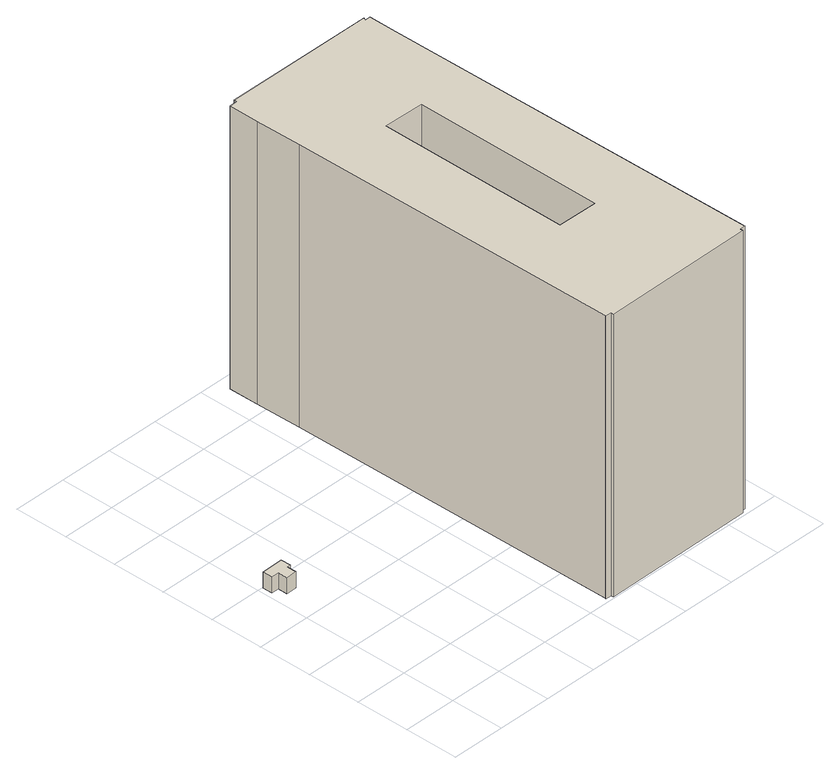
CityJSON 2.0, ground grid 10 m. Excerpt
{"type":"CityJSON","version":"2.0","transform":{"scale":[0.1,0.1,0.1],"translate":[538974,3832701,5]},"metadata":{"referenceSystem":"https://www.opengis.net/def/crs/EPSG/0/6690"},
"CityObjects":{
"building1":{"type":"Building","attributes":{"class":"3001","BuildingDetailAttribute.specifiedBuildingCoverageRate":0.6,"BuildingDetailAttribute.surveyYear":2017,"BuildingHighTideRiskAttribute.description":"1","BuildingHighTideRiskAttribute.rank":"2","BuildingHighTideRiskAttribute.depth":0.966,"BuildingIDAttribute.prefecture":"27","BuildingIDAttribute.city":"27125"},"geometry":[{"type":"Solid","lod":"1","boundaries":[[[[0,1,2,3,4,5,6,7]],[[6,8,9,7]],[[5,10,8,6]],[[4,11,10,5]],[[3,12,11,4]],[[2,13,12,3]],[[1,14,13,2]],[[0,15,14,1]],[[7,9,15,0]],[[8,10,11,12,13,14,15,9]]]]}]},
"building2":{"type":"Building","attributes":{"計測周辺長":303.08,"1/2500図郭":74,"区名":"住之江区","町丁目名称":"南港中４丁目","街区番号":2,"class":"3002","usage":"412","measuredHeight":52.8,"storeysAboveGround":9,"BuildingDetailAttribute.buildingRoofEdgeArea":2097.23,"BuildingDetailAttribute.buildingStructureType":"603","BuildingDetailAttribute.buildingStructureOrgType":"3","BuildingDetailAttribute.detailedUsage":"1130","BuildingDetailAttribute.specifiedBuildingCoverageRate":0.6,"BuildingDetailAttribute.surveyYear":2017,"BuildingHighTideRiskAttribute.description":"1","BuildingHighTideRiskAttribute.rank":"2","BuildingHighTideRiskAttribute.depth":0.857,"BuildingIDAttribute.prefecture":"27","BuildingIDAttribute.city":"27125"},"geometry":[{"type":"Solid","lod":"1","boundaries":[[[[16,17,18,19,20,21,22,23,24,25,26,27,28,29,30,31,32,33],[34,35,36,37]],[[32,38,39,33]],[[31,40,38,32]],[[30,41,40,31]],[[29,42,41,30]],[[28,43,42,29]],[[27,44,43,28]],[[26,45,44,27]],[[25,46,45,26]],[[24,47,46,25]],[[23,48,47,24]],[[22,49,48,23]],[[21,50,49,22]],[[20,51,50,21]],[[19,52,51,20]],[[18,53,52,19]],[[17,54,53,18]],[[16,55,54,17]],[[33,39,55,16]],[[36,56,57,37]],[[35,58,56,36]],[[34,59,58,35]],[[37,57,59,34]],[[38,40,41,42,43,44,45,46,47,48,49,50,51,52,53,54,55,39],[56,58,59,57]]]]}]}
},
"vertices":[
[22,379,5],[8,379,5],[8,397,5],[48,398,5],[49,379,5],[42,379,5],[42,362,5],[22,361,5],[42,362,35],[22,361,35],[42,379,35],[49,379,35],[48,398,35],[8,397,35],[8,379,35],[22,379,35],
[642,723,3],[647,15,3],[647,14,3],[647,11,3],[637,11,3],[637,6,3],[352,3,3],[352,8,3],[342,8,3],[342,11,3],[338,635,3],[337,720,3],[337,775,3],[352,776,3],[352,781,3],[634,781,3],[632,776,3],[642,776,3],[536,570,3],[461,572,3],[460,214,3],[535,213,3],[632,776,530],[642,776,530],[634,781,530],[352,781,530],[352,776,530],[337,775,530],[337,720,530],[338,635,530],[342,11,530],[342,8,530],[352,8,530],[352,3,530],[637,6,530],[637,11,530],[647,11,530],[647,14,530],[647,15,530],[642,723,530],[460,214,530],[535,213,530],[461,572,530],[536,570,530]
]}
